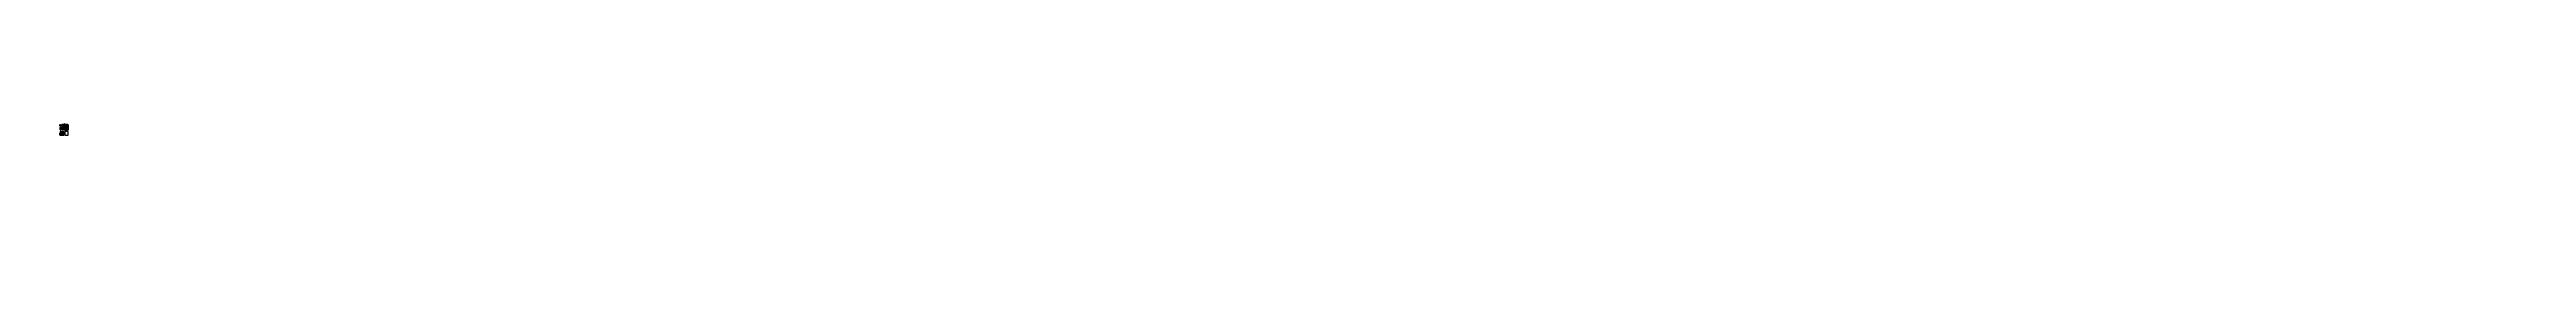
# Paper-space layout 'CR 2020-3698' of a CAD drawing. Extents: x 25 to 2184, y -51 to 14.
# The model-space entities are those that its viewports show. They can reach past a viewport. Long polylines and large blocks are cut down to what shows.
import ezdxf
from ezdxf import colors
from ezdxf.entities.mleader import LeaderData, LeaderLine
from ezdxf.math import Vec2, Vec3

# ---------------------------------------------------------------- set-up
doc = ezdxf.new("R2010")
doc.units = 21
doc.header["$MEASUREMENT"] = 0
doc.set_wipeout_variables(frame=1)
for name, pattern in [('CENTER', [2, 1.25, -0.25, 0.25, -0.25]), ('CENTERX2', [4, 2.5, -0.5, 0.5, -0.5]), ('DASHED2', [0.375, 0.25, -0.125])]:
    doc.linetypes.add(name, pattern=pattern)
for name, color, linetype in [('_V-SHT-CR', 7, 'Continuous'), ('V-ANNO', 7, 'Continuous'), ('V-NODE-MON', 7, 'Continuous')]:
    doc.layers.add(name, color=color, linetype=linetype)
for name, color, linetype, lineweight in [('V-LINE-CHHP', 252, 'CENTERX2', 18), ('V-LINE-CNTR', 30, 'CENTER', 0), ('V-LINE-RTWY', 3, 'Continuous', 0), ('V-LINE-TIE', 5, 'DASHED2', 60), ('V-NODE-TXT', 7, 'Continuous', 13), ('V-ROAD-TCC', 251, 'Continuous', 0)]:
    doc.layers.add(name, color=color, linetype=linetype, lineweight=lineweight)
doc.layers.add('V-QAQC-NOTE', color=1, linetype='Continuous', plot=False)
doc.styles.add('Arial', font='arial.ttf')
doc.styles.add('Century', font='CENTURY.TTF')
doc.styles.add('SIMPLEX', font='simplex.shx', dxfattribs={"height": 4})
doc.styles.get("Standard").update_dxf_attribs({"font": 'arial.ttf'})
doc.styles.add('Street Dim', font='arial.ttf', dxfattribs={"width": 0.9, "height": 0.1})
doc.styles.add('SWISS', font='swissko.ttf', dxfattribs={"width": 0.95, "height": 0.1})
doc.styles.add('TITLE', font='arialbd.ttf', dxfattribs={"height": 0.2})

# ---------------------------------------------------------------- blocks, each defined once
blk = doc.blocks.new('*T145')
at = {"layer": 'Defpoints', "color": 8, "linetype": 'ByBlock', "lineweight": 0, "transparency": 16777216}
for p, q in [((0, 0), (1.5, 0)), ((0, 0), (0, -2)), ((1.5, 0), (1.5, -2)), ((0, -0.9), (1.5, -0.9)), ((0, -1.5), (1.5, -1.5)), ((0, -2), (1.5, -2)), ((0.4, -0.9), (0.4, -2))]:
    blk.add_line(p, q, dxfattribs=at)
at = {"layer": 'V-ANNO', "color": 0, "transparency": 16777216, "char_height": 0.1}
for s, insert, width, attachment_point, style in [('{\\fCentury|b1|i0|c0|p18;\\L RECORD REFERENCES:}', (0, -0.4), 1.489, 4, 'TITLE'), ('R1', (0, -0.9), 0.388, 1, 'SIMPLEX'), ('R2', (0, -1.5), 0.388, 1, 'SIMPLEX'), ('TR. NO. 1756, MM 60/20-21', (0.4, -0.9), 1.101, 1, 'SIMPLEX'), ('\\A1;TR. NO. 108, MM 12-13', (0.4, -1.5), 1.101, 1, 'SIMPLEX')]:
    blk.add_mtext(s, dxfattribs=dict(at, insert=insert, width=width, attachment_point=attachment_point, style=style))
blk = doc.blocks.new('SV-MONFD-SQ')
h = blk.add_hatch(color=256)
h.dxf.hatch_style = 1
h.paths.add_polyline_path([(-0.1, 0.1), (0.1, 0.1), (0.1, -0.1), (-0.1, -0.1)])
blk.add_lwpolyline([(-0.1, 0.1), (0.1, 0.1), (0.1, -0.1), (-0.1, -0.1)], close=True)
blk.add_lwpolyline([(-0.1, 0.1), (0.1, 0.1), (0.1, -0.1), (-0.1, -0.1)], close=True)
blk = doc.blocks.new('SV-MONFD-HSQ')
h = blk.add_hatch(color=256)
h.dxf.hatch_style = 1
h.paths.add_polyline_path([(-0.1, -0.1), (0.1, 0.1), (0.1, -0.1)])
blk.add_lwpolyline([(-0.1, -0.1), (0.1, 0.1), (0.1, -0.1)], close=True)
blk.add_wipeout([(-0.1, -0.1), (-0.1, 0.1), (0.1, 0.1)])
blk.add_lwpolyline([(-0.1, 0.1), (0.1, 0.1), (0.1, -0.1), (-0.1, -0.1)], close=True)
blk = doc.blocks.new('SV-MONFD-TR2')
blk.add_wipeout([(0, 0.1), (-0.1, -0.1), (0.1, -0.1)])
blk.add_lwpolyline([(0, 0.1), (-0.1, -0.1), (0.1, -0.1)], close=True)
blk = doc.blocks.new('*T146')
at = {"layer": 'V-ANNO', "color": 0, "transparency": 16777216, "xscale": 0.8, "yscale": 0.8, "zscale": 0.8}
blk.add_blockref('SV-MONFD-SQ', (0.2, -0.5), dxfattribs=at)
at = {"layer": 'V-ANNO', "color": 0, "transparency": 16777216, "char_height": 0.1}
for s, insert, width, attachment_point, style in [('{\\fCentury|b1|i0|c0|p18;\\L MONUMENT NOTES:}', (0, -0.2), 3.474, 4, 'TITLE'), ('FD 3" I.P., CONC. PLUG, CONC. NAIL NO TAG DN. 0.9 IN DIRT, NO REF', (0.4, -0.4), 3.101, 1, 'SIMPLEX'), ('FD 3" I.P., CONC. PLUG, W/CONC. NAIL, PER R1, TAG MISSING, UP 0.8\' IN DIRT', (0.4, -1), 3.101, 1, 'SIMPLEX'), ('\\A1;SET LEAD, BRASS NAIL & 3/4 IN TAG STAMPED  "OCS TIE" FLUSH ON TOP OF CURB, UNLESS NOTED OTHERWISE', (0.4, -1.6), 3.101, 1, 'SIMPLEX')]:
    blk.add_mtext(s, dxfattribs=dict(at, insert=insert, width=width, attachment_point=attachment_point, style=style))
at = {"layer": 'V-ANNO', "color": 0, "transparency": 16777216, "xscale": 0.8, "yscale": 0.8, "zscale": 0.8}
blk.add_blockref('SV-MONFD-HSQ', (0.2, -1.1), dxfattribs=at)
blk.add_blockref('SV-MONFD-TR2', (0.2, -1.7), dxfattribs=at)
at = {"layer": 'Defpoints', "color": 8, "linetype": 'ByBlock', "lineweight": 0, "transparency": 16777216}
for p, q in [((0, 0), (3.5, 0)), ((0, 0), (0, -2.2)), ((0, -0.4), (3.5, -0.4)), ((0, -1), (3.5, -1)), ((0, -1.6), (3.5, -1.6)), ((0, -2.2), (3.5, -2.2)), ((0.4, -0.4), (0.4, -2.2)), ((3.5, 0), (3.5, -2.2))]:
    blk.add_line(p, q, dxfattribs=at)
blk = doc.blocks.new('_CrowsFoot-End')
at = {"extrusion": (0, 0, -1)}
blk.add_circle((3, 3), 0.0638, dxfattribs=at)
for centre, radius, start, end in [((8, -8), 11.5, 94.2373, 111.10725), ((8, -7), 11.1, 122.80358, 139.26835)]:
    blk.add_arc(centre, radius, start, end, dxfattribs=at)
blk = doc.blocks.new('NORTH02')
h = blk.add_hatch(color=0)
h.paths.add_polyline_path([(0, 0.4, -0.268535), (0, 0.4), (0, 0.5), (0, 0.5), (0, 0.5), (0, 0.5, 0.005458), (0, 0.5, 0.010776), (0, 0.5, 0.005027), (0, 0.5, 0.00458), (0, 0.5)])
h.paths.add_polyline_path([(0, 0.6, -0.002421), (0, 0.6, -0.005772), (0, 0.6, -0.00885), (0, 0.6, -0.00466), (0, 0.6), (0, 0.6, -0.024291), (0, 0.6, -0.044988), (0, 0.6, -0.01471), (0, 0.7), (0, 0.6)])
h.paths.add_polyline_path([(0, 0.8, 0.016586), (0, 0.8, 0.120122), (0, 0.8, 0.080483), (0, 0.7, 0.067361), (0, 0.7, 0.025306), (0, 0.7), (0, 0.7, 0.005991), (0, 0.7, 0.028199), (0, 0.7, 0.039094), (0, 0.7, 0.016831), (0, 0.6, 0.008651), (0, 0.6, 0.035635), (0, 0.6)])
h.paths.add_polyline_path([(0, 1), (0, 0.8, -0.057323), (0, 0.8, -0.075956), (0, 0.8)])
blk.add_hatch(color=0).paths.add_polyline_path([(0, 0, -0.510231), (0, 0), (0, 0.2)])
at = {"color": 0}
for p, q in [((0, 1), (0, 0.8)), ((0, 1), (0, 0.8)), ((0, 0.8), (0, 0.6)), ((0, 0.7), (0, 0.7)), ((0, 0.7), (0, 0.6)), ((0, 0.6), (0, 0.6)), ((0, 0.5), (0, 0.5)), ((0, 0.5), (0, 0.4)), ((0, 0.5), (0, 0.4)), ((0, 0.5), (0, 0.5)), ((0, 0.5), (0, 0.5)), ((0, 0.4), (0, 0.4)), ((0, 0.3), (0, 0.2)), ((0, 0.2), (0, 0)), ((0, 0.2), (0, 0)), ((0, 0), (0, 0))]:
    blk.add_line(p, q, dxfattribs=at)
for points in [[(0, 0.6, 0.004821), (0, 0.6, 0.00885), (0, 0.6, 0.005772), (0, 0.6, 0.010588), (0, 0.6, 0.071206), (-0.1, 0.6, 0.064975), (-0.1, 0.6, 0.103615), (-0.1, 0.6, 0.157116), (-0.1, 0.5, 0.084448), (-0.1, 0.5, 0.119022), (-0.1, 0.5), (-0.1, 0.5), (0, 0.5)], [(0, 0.7, 0.076919), (0, 0.7, 0.080527), (0, 0.7, 0.088695), (0, 0.7, 0.141897), (0, 0.8, 0.152973), (0, 0.8, 0.126446), (0, 0.8, 0.120122), (0, 0.8, 0.080483), (0, 0.7, 0.067361), (0, 0.7, 0.059891), (0, 0.7, 0.028199), (0, 0.7, 0.039094), (0, 0.7, 0.016831), (0, 0.6, 0.008651), (0, 0.6, 0.03625), (0, 0.6, 0.021578), (0, 0.6)], [(0, 0.7, 0.077736), (0, 0.7, 0.07962), (0, 0.7, 0.096266), (0, 0.7, 0.100752), (0, 0.7, 0.224486), (0, 0.7, 0.11255), (0, 0.8, 0.100563), (0, 0.8, 0.134878), (0, 0.8, 0.132719), (0, 0.8, 0.155229), (0, 0.8, 0.101616), (0, 0.8, 0.067278), (0, 0.7, 0.034332), (0, 0.7, 0.050354), (0, 0.7, 0.032541), (0, 0.6, 0.044988), (0, 0.6, 0.025546), (0, 0.6, 0.017117), (0, 0.6, 0.06565), (0, 0.6, 0.042468), (0, 0.6)], [(0, 0.5, 0.004821), (0, 0.5, 0.00885), (0, 0.5, 0.005772), (0, 0.5, 0.010588), (0, 0.5, 0.071206), (0, 0.5, 0.064975), (0.1, 0.6, 0.103615), (0.1, 0.6, 0.157116), (0.1, 0.6, 0.084448), (0.1, 0.6, 0.119022), (0.1, 0.6), (0, 0.6), (0, 0.6)], [(0, 0.6, 0.155222), (0, 0.6, 0.230745), (0, 0.6, 0.039788), (0, 0.6, 0.040789), (0, 0.6, 0.05365), (0, 0.6, -0.067543), (0, 0.6, -0.159888), (0, 0.6, -0.204389), (0, 0.6, -0.067398), (0, 0.6, -0.052215), (0, 0.6, -0.013577), (0, 0.6, -0.005027), (0, 0.6, -0.010776), (0, 0.6, -0.005653), (0, 0.6)], [(-0.1, 0.5, 0.155222), (0, 0.5, 0.230745), (0, 0.5, 0.039788), (0, 0.5, 0.040789), (0, 0.5, 0.05365), (0, 0.5, -0.067543), (-0.1, 0.5, -0.159888), (-0.1, 0.5, -0.204389), (0, 0.5, -0.067398), (0, 0.5, -0.052215), (0, 0.5, -0.013577), (0, 0.5, -0.005027), (0, 0.5, -0.010776), (0, 0.5, -0.005653), (0, 0.5)], [(0, 0.4, 0.076919), (0, 0.4, 0.080527), (0, 0.4, 0.088695), (0, 0.4, 0.141897), (0, 0.4, 0.152973), (0, 0.4, 0.126446), (0, 0.4, 0.120122), (0, 0.4, 0.080483), (0, 0.4, 0.067361), (0, 0.4, 0.059891), (0, 0.4, 0.028199), (0, 0.4, 0.039094), (0, 0.5, 0.016831), (0, 0.5, 0.008651), (0, 0.5, 0.03625), (0, 0.5, 0.00673), (0, 0.5)], [(0, 0.4, 0.077736), (0, 0.4, 0.07962), (0, 0.4, 0.096266), (0, 0.4, 0.100752), (0, 0.4, 0.224486), (0, 0.4, 0.11255), (0, 0.3, 0.100563), (0, 0.3, 0.134878), (0, 0.3, 0.132719), (0, 0.3, 0.155229), (0, 0.3, 0.101616), (0, 0.3, 0.067278), (0, 0.4, 0.034332), (0, 0.4, 0.050354), (0, 0.4, 0.032541), (0, 0.5, 0.044988), (0, 0.5, 0.025546), (0, 0.5, 0.003868), (0, 0.5, 0.06565)]]:
    blk.add_lwpolyline(points, format="xyb", dxfattribs=at)
for centre, radius, start, end in [((0, 0.4), 0.0464, 40.1394, 100.2647), ((0, 0), 0.0167, 0.0614, 108.1897)]:
    blk.add_arc(centre, radius, start, end, dxfattribs=at)
blk = doc.blocks.new('GF N ARROW NTS')
at = {"layer": '_V-SHT-CR', "xscale": 1.5, "yscale": 1.5, "zscale": 1.5}
blk.add_blockref('NORTH02', (0, 0.1), dxfattribs=at)
at = {"layer": '_V-SHT-CR', "insert": (0, 0.1), "char_height": 0.125, "width": 0.527, "attachment_point": 2, "line_spacing_factor": 0.8, "style": 'SIMPLEX'}
blk.add_mtext('\\A1;{\\H1.1x;\\C3;NTS}', dxfattribs=at)
blk = doc.blocks.new('LEGEND REF 2')
at = {"layer": 'V-LINE-CNTR', "color": 7, "linetype": 'CENTERX2', "ltscale": 0.1}
blk.add_lwpolyline([(-0.3, 0), (0.3, 0)], dxfattribs=at)
blk = doc.blocks.new('LEGEND REF 3')
at = {"layer": 'V-LINE-TIE', "color": 7, "linetype": 'DASHED2', "ltscale": 0.5}
blk.add_lwpolyline([(0.3, 0), (-0.3, 0)], dxfattribs=at)
blk = doc.blocks.new('*T147')
at = {"layer": 'Defpoints', "color": 8, "linetype": 'ByBlock', "lineweight": 0, "transparency": 16777216}
for p, q in [((0, 0), (3.2, 0)), ((0, 0), (0, -1)), ((3.2, 0), (3.2, -1)), ((0, -0.2), (3.2, -0.2)), ((0, -0.5), (3.2, -0.5)), ((0, -0.7), (3.2, -0.7)), ((0, -1), (3.2, -1)), ((0.7, -0.2), (0.7, -1))]:
    blk.add_line(p, q, dxfattribs=at)
at = {"layer": 'V-ANNO', "color": 0, "transparency": 16777216}
for name, p in [('LEGEND REF 2', (0.4, -0.3)), ('LEGEND REF 3', (0.4, -0.6))]:
    blk.add_blockref(name, p, dxfattribs=at)
for s, insert, char_height, width, attachment_point, style in [(' {\\LLEGEND:}', (0, -0.1), 0.1, 3.238, 4, 'Century'), ('OCS', (0.4, -0.9), 0.08, 0.709, 5, 'SIMPLEX'), ('{\\C256;REFERENCE LINE 1: APPARENT CL}', (0.7, -0.3), 0.08, 2.522, 4, 'SIMPLEX'), ('{\\C256;REFERENCE LINE 2: TIE LINES}', (0.7, -0.6), 0.08, 2.522, 4, 'SIMPLEX'), ('{\\C256;ORANGE COUNTY SURVEYOR}', (0.7, -0.9), 0.08, 2.522, 4, 'SIMPLEX')]:
    blk.add_mtext(s, dxfattribs=dict(at, insert=insert, char_height=char_height, width=width, attachment_point=attachment_point, style=style))

msp = doc.modelspace()

# ---------------------------------------------------------------- linework, layer by layer
at = {"layer": 'V-LINE-CNTR', "color": 7, "linetype": 'CENTERX2', "ltscale": 0.3, "flags": 128}
msp.add_lwpolyline([(6031776, 2261463), (6031531, 2261465)], dxfattribs=at)
at = {"layer": 'V-LINE-CNTR', "ltscale": 0.3, "flags": 128}
msp.add_lwpolyline([(6031583, 2261636, 0.027607), (6031607, 2261620, 0.0490144), (6031653, 2261600, 0.0465085), (6031699, 2261590, 0.0465085)], format="xyb", dxfattribs=at)
at = {"layer": 'V-LINE-CNTR', "ltscale": 0.5, "flags": 128}
msp.add_lwpolyline([(6031725, 2261587), (6032254, 2261539)], dxfattribs=at)
msp.add_lwpolyline([(6031725, 2261587), (6032254, 2261539)], dxfattribs=at)
at = {"layer": 'V-LINE-CNTR', "color": 7, "linetype": 'CENTERX2', "ltscale": 0.2, "flags": 128}
msp.add_lwpolyline([(6031809, 2261424, 0.3493188), (6031776, 2261463)], format="xyb", dxfattribs=at)
at = {"layer": 'V-LINE-CNTR', "ltscale": 0.3}
msp.add_arc((6031732, 2261843), 256, 236.48069, 257.11899, dxfattribs=at)
at = {"layer": 'V-LINE-RTWY', "linetype": 'Continuous'}
for p, q in [((6031598, 2261656), (6031513, 2261718)), ((6031598, 2261656), (6031513, 2261718)), ((6031594, 2261490), (6031544, 2261490)), ((6031594, 2261490), (6031544, 2261490)), ((6031545, 2261440), (6031595, 2261440)), ((6031545, 2261440), (6031595, 2261440)), ((6031593, 2261290), (6031595, 2261440)), ((6031593, 2261290), (6031595, 2261440)), ((6031595, 2261599), (6031594, 2261490)), ((6031595, 2261599), (6031594, 2261490)), ((6031644, 2261489), (6031594, 2261490)), ((6031595, 2261440), (6031644, 2261439)), ((6031595, 2261440), (6031644, 2261439)), ((6031646, 2261640), (6031625, 2261640)), ((6031644, 2261439), (6031643, 2261340)), ((6031644, 2261439), (6031643, 2261340)), ((6031644, 2261489), (6031645, 2261577)), ((6031646, 2261489), (6031644, 2261489)), ((6031779, 2261438), (6031644, 2261439)), ((6031779, 2261438), (6031644, 2261439)), ((6031646, 2261640), (6031646, 2261630)), ((6031652, 2261489), (6031648, 2261489)), ((6031654, 2261489), (6031654, 2261489)), ((6031701, 2261489), (6031656, 2261489)), ((6031704, 2261489), (6031703, 2261489)), ((6032254, 2261559), (6031704, 2261610)), ((6032254, 2261559), (6031704, 2261610)), ((6032254, 2261564), (6031705, 2261615)), ((6032254, 2261564), (6031705, 2261615)), ((6031774, 2261488), (6031708, 2261489)), ((6031715, 2261569), (6031739, 2261567)), ((6031715, 2261564), (6031738, 2261562)), ((6031742, 2261566), (6031780, 2261563)), ((6031742, 2261561), (6031780, 2261558)), ((6031778, 2261488), (6031777, 2261488)), ((6031779, 2261438), (6031778, 2261378)), ((6031779, 2261438), (6031778, 2261378)), ((6031780, 2261558), (6031779, 2261494)), ((6031780, 2261558), (6031790, 2261557)), ((6031790, 2261557), (6031789, 2261488)), ((6031790, 2261562), (6031939, 2261548)), ((6031790, 2261562), (6031939, 2261548)), ((6031790, 2261557), (6031939, 2261543)), ((6031790, 2261557), (6031939, 2261543)), ((6031839, 2261379), (6031840, 2261439)), ((6031839, 2261379), (6031840, 2261439)), ((6031839, 2261379), (6031840, 2261439)), ((6031839, 2261379), (6031840, 2261439)), ((6031840, 2261439), (6031959, 2261438)), ((6031840, 2261439), (6031959, 2261438)), ((6031840, 2261439), (6031959, 2261438)), ((6031840, 2261439), (6031959, 2261438))]:
    msp.add_line(p, q, dxfattribs=at)
at = {"layer": 'V-LINE-RTWY', "color": 3, "linetype": 'Continuous', "lineweight": 0, "extrusion": (0, 0, -1)}
for points in [[(-6031704, 2261610, 0.0662322), (-6031644, 2261626, 0.0248653), (-6031623, 2261635, 0.03437), (-6031595, 2261652, 0.03437)], [(-6031705, 2261615, 0.0662322), (-6031646, 2261630, 0.0248653), (-6031625, 2261640, 0.03437), (-6031598, 2261656)]]:
    msp.add_lwpolyline(points, format="xyb", dxfattribs=at)
at = {"layer": 'V-LINE-RTWY', "linetype": 'Continuous'}
for centre, radius, start, end in [((6031733, 2261844), 280, 234.30694, 240.63238), ((6031733, 2261844), 280, 234.30694, 240.63238), ((6031733, 2261844), 275, 234.30694, 240.63238), ((6031732, 2261843), 280, 240.63104, 251.85533), ((6031732, 2261843), 275, 240.63104, 251.85533), ((6031732, 2261843), 280, 251.85072, 260.86869), ((6031732, 2261843), 275, 251.85072, 260.86869), ((6031732, 2261843), 280, 261.87795, 264.05201), ((6031732, 2261843), 275, 261.87795, 264.05201), ((6031784, 2261452), 35.8, 91.89206, 94.07833), ((6031786, 2261453), 35.4, 84.79253, 90.87831), ((6031785, 2261434), 54.6, 53.23402, 85.72858), ((6031785, 2261434), 54.6, 5.66712, 53.26498), ((6031785, 2261434), 54.6, 5.66712, 53.26498)]:
    msp.add_arc(centre, radius, start, end, dxfattribs=at)
at = {"layer": 'V-LINE-RTWY', "linetype": 'Continuous', "extrusion": (0, 0, -1)}
for centre, start, end in [((-6031732, 2261843), 297.82414, 305.69806), ((-6031733, 2261844), 292.12251, 297.82005)]:
    msp.add_arc(centre, 230, start, end, dxfattribs=at)
at = {"layer": 'V-LINE-TIE', "color": 7, "ltscale": 0.36}
for p, q in [((6031713, 2261611), (6031648, 2261479)), ((6031713, 2261611), (6031648, 2261479)), ((6031708, 2261562), (6031648, 2261479)), ((6031708, 2261562), (6031648, 2261479)), ((6031708, 2261562), (6031701, 2261479)), ((6031708, 2261562), (6031701, 2261479)), ((6031713, 2261611), (6031708, 2261562)), ((6031785, 2261478), (6031708, 2261562)), ((6031785, 2261478), (6031708, 2261562)), ((6031713, 2261611), (6031715, 2261631)), ((6031713, 2261611), (6031715, 2261631)), ((6031785, 2261478), (6031713, 2261611)), ((6031785, 2261478), (6031713, 2261611))]:
    msp.add_line(p, q, dxfattribs=at)
at = {"layer": 'V-ROAD-TCC'}
for points in [[(6031791, 2261418, 0.4087392), (6031763, 2261447), (6031508, 2261450)], [(6031829, 2261424, 0.3130343), (6031791, 2261479, 0.3349125)]]:
    msp.add_lwpolyline(points, format="xyb", dxfattribs=at)
for points in [[(6031645, 2261481), (6031531, 2261482)], [(6031696, 2261481), (6031652, 2261481)], [(6031781, 2261480), (6031705, 2261480)]]:
    msp.add_lwpolyline(points, dxfattribs=at)

# ---------------------------------------------------------------- texts
at = {"layer": 'V-ANNO', "ltscale": 0.3, "attachment_point": 1}
for s, insert, char_height, width, rotation, style in [(' LOT 12 MM 19/43', (6031612, 2261526), 4, 29.9, 89.32228, 'SWISS'), ('{\\fCentury|b0|i0|c0|p18;\\W1;CREEK  CHANNEL}', (6031746, 2261594), 7.5, 97.33, 354.91313, 'Street Dim'), ("\\pxsm0.8;10' DRAIN ESMT. PER R1", (6031784, 2261489), 4, 81.02, 89.18639, 'SWISS')]:
    msp.add_mtext(s, dxfattribs=dict(at, insert=insert, char_height=char_height, width=width, rotation=rotation, style=style))
at = {"layer": 'V-ANNO', "ltscale": 0.3, "char_height": 4, "attachment_point": 1, "style": 'SWISS'}
for s, insert, width in [('\\pxsm0.8;POR. OF LOT 12 \\P\\ps*;MM 19/43', (6031654, 2261651), 45.25), ('\\pxsm0.8;POR. OF LOT 4 \\PBLOCK 60, RSB 17/29', (6031716, 2261514), 32.84), ('\\pxsm0.8;POR. OF LOT 20 \\PPER R1', (6031793, 2261528), 47.9), ('\\pxsm0.8;POR. OF LOT 20 \\PPER R1', (6031793, 2261528), 47.9)]:
    msp.add_mtext(s, dxfattribs=dict(at, insert=insert, width=width))
at = {"layer": 'V-LINE-CNTR', "ltscale": 0.3, "insert": (6031746, 2261594), "char_height": 7.5, "width": 97.33, "attachment_point": 1, "rotation": 354.91313, "style": 'Street Dim'}
msp.add_mtext('{\\fCentury|b0|i0|c0|p18;\\W1;CREEK  CHANNEL}', dxfattribs=at)
at = {"layer": 'V-QAQC-NOTE', "ltscale": 0.3, "insert": (6031754, 2260707), "char_height": 25, "width": 202.59, "attachment_point": 1, "style": 'Street Dim'}
msp.add_mtext('2965', dxfattribs=at)

# ---------------------------------------------------------------- leaders
at = {"layer": 'V-ANNO', "color": 0, "ltscale": 0.3}
ml = msp.add_multileader_mtext('Standard', dxfattribs=at)
ml.set_content('{\\fCentury|b0|i0|c0|p18;11 TH ST}')
ml.set_leader_properties(color=256, linetype='ByLayer', lineweight=-1)
ml.build(insert=Vec2(0, 0))
ml.multileader.update_dxf_attribs({"text_right_attachment_type": 6, "dogleg_length": 0.36, "arrow_head_size": 0.12})
ctx = ml.context
ctx.base_point, ctx.char_height, ctx.arrow_head_size, ctx.landing_gap_size, ctx.plane_origin = Vec3(6032129, 2261918), 15, 0.12, 0.09, Vec3(6032207, 2261897)
ctx.right_attachment = 6
notes = []
notes.append((ctx, [(0, (0, 0, 0), (0, 0), (1, 0), 1, [])]))
ctx.mtext.insert, ctx.mtext.width, ctx.mtext.defined_height, ctx.mtext.flow_direction = Vec3(6032129, 2261929), 153.26, 28.1, 5
ml = msp.add_multileader_mtext('Standard', dxfattribs=at)
ml.set_content('{\\fCentury|b0|i0|c0|p18;STANTON AVE}')
ml.set_leader_properties(color=256, linetype='ByLayer', lineweight=-1)
ml.build(insert=Vec2(0, 0))
ml.multileader.update_dxf_attribs({"text_right_attachment_type": 6, "dogleg_length": 0.36, "arrow_head_size": 0.12})
ctx = ml.context
ctx.base_point, ctx.char_height, ctx.arrow_head_size, ctx.landing_gap_size, ctx.plane_origin, ctx.plane_x_axis, ctx.plane_y_axis = Vec3(6032323, 2261587), 15, 0.12, 0.09, Vec3(6032276, 2261763), Vec3(0, 1), Vec3(-1, 0)
ctx.right_attachment = 6
notes.append((ctx, [(0, (0, 0, 0), (0, 0), (1, 0), 1, [])]))
ctx.mtext.insert, ctx.mtext.text_direction, ctx.mtext.rotation, ctx.mtext.width, ctx.mtext.defined_height, ctx.mtext.flow_direction = Vec3(6032312, 2261587), Vec3(0, 1), 1.5707963, 261.49, 30.8, 5
ml = msp.add_multileader_mtext('Standard', dxfattribs=at)
ml.set_content('{\\fCentury|b0|i0|c0|p18;STANTON AVE}')
ml.set_leader_properties(color=256, linetype='ByLayer', lineweight=-1)
ml.build(insert=Vec2(0, 0))
ml.multileader.update_dxf_attribs({"text_right_attachment_type": 6, "dogleg_length": 0.36, "arrow_head_size": 0.12})
ctx = ml.context
ctx.base_point, ctx.char_height, ctx.arrow_head_size, ctx.landing_gap_size, ctx.plane_origin, ctx.plane_x_axis, ctx.plane_y_axis = Vec3(6032323, 2261587), 15, 0.12, 0.09, Vec3(6032276, 2261763), Vec3(0, 1), Vec3(-1, 0)
ctx.right_attachment = 6
notes.append((ctx, [(0, (0, 0, 0), (0, 0), (1, 0), 1, [])]))
ctx.mtext.insert, ctx.mtext.text_direction, ctx.mtext.rotation, ctx.mtext.width, ctx.mtext.defined_height, ctx.mtext.flow_direction = Vec3(6032312, 2261587), Vec3(0, 1), 1.5707963, 261.49, 30.8, 5
at = {"layer": 'V-NODE-MON', "ltscale": 0.3}
ml = msp.add_multileader_mtext('Standard', dxfattribs=at)
ml.set_content('', color=256)
ml.set_leader_properties(color=256, linetype='ByLayer', lineweight=-1)
ml.build(insert=Vec2(0, 0))
ml.multileader.update_dxf_attribs({"text_right_attachment_type": 6, "dogleg_length": 0.36, "arrow_head_size": 7.5})
ctx = ml.context
ctx.base_point, ctx.char_height, ctx.arrow_head_size, ctx.landing_gap_size, ctx.plane_origin = Vec3(6031654, 2261646), 0.18, 7.5, 0.09, Vec3(6031639, 2261656)
ctx.right_attachment = 6
notes.append((ctx, [(0, (1, 1, 0), (6031652, 2261646), (1, 0), 2.04, [(0, [(6031636, 2261640)], 0, [])])]))
ctx.mtext.insert, ctx.mtext.flow_direction = Vec3(6031654, 2261646), 5
for ctx, leaders in notes:
    for number, flags, end, landing, length, lines in leaders:
        leader = LeaderData()
        leader.index, (leader.has_last_leader_line, leader.has_dogleg_vector, leader.attachment_direction) = number, flags
        leader.last_leader_point, leader.dogleg_vector, leader.dogleg_length = Vec3(end), Vec3(landing), length
        for number, points, colour, breaks in lines:
            line = LeaderLine()
            line.index, line.vertices, line.color, line.breaks = number, Vec3.list(points), colors.encode_raw_color(colour), breaks
            leader.lines.append(line)
        ctx.leaders.append(leader)

psp = doc.layouts.new('CR 2020-3698')

# ---------------------------------------------------------------- block references
psp.add_blockref('*T145', (34.3, 10.5))

# ---------------------------------------------------------------- viewports
at = {"layer": 'Defpoints', "view_target_point": (6031719.9, 2261543.9)}
psp.add_viewport(center=(38.5, 10.7), size=(5.27, 4.764), view_center_point=(-0.8, -1), view_height=238.213, dxfattribs=at)
at = {"layer": 'Defpoints', "view_target_point": (3.9, 1.7)}
psp.add_viewport(center=(40.1, 5.3), size=(2.8, 3.12), view_center_point=(6031771, 2260699.7), view_height=155.93, status=3, dxfattribs=at)

# ---------------------------------------------------------------- next in the draw order: block references
psp.add_blockref('*T146', (34.3, 5.8))

# ---------------------------------------------------------------- next in the draw order: block references
at = {"layer": 'V-NODE-MON', "xscale": 0.8, "yscale": 0.8, "zscale": 0.8}
psp.add_blockref('SV-MONFD-SQ', (38.4, 12.1), dxfattribs=at)

# ---------------------------------------------------------------- next in the draw order: block references
at = {"layer": 'V-NODE-MON', "ltscale": 0.3, "xscale": 0.8, "yscale": 0.8, "zscale": 0.8}
psp.add_blockref('SV-MONFD-TR2', (37.1, 9.5), dxfattribs=at)

# ---------------------------------------------------------------- next in the draw order: block references
psp.add_blockref('SV-MONFD-TR2', (39.8, 9.5), dxfattribs=at)

# ---------------------------------------------------------------- next in the draw order: block references
psp.add_blockref('SV-MONFD-TR2', (38.2, 9.5), dxfattribs=at)

# ---------------------------------------------------------------- next in the draw order: block references
psp.add_blockref('SV-MONFD-TR2', (38.4, 12.5), dxfattribs=at)

# ---------------------------------------------------------------- next in the draw order: linework, layer by layer
at = {"layer": 'V-LINE-CNTR'}
psp.add_line((41.4, 13), (41.4, 8.1), dxfattribs=at)

# ---------------------------------------------------------------- next in the draw order: block references
at = {"layer": 'V-LINE-TIE'}
for p, xscale, yscale, zscale, rotation in [((37.1, 9.6), -0.03000000000000001, 0.03000000000000001, 0.03000000000000002, 51.51870909982743), ((37.1, 9.5), 0.03000000000000001, 0.03000000000000001, 0.03000000000000001, 237.3319963723284), ((38.3, 11.1), -0.03000000000000001, 0.03000000000000001, 0.03000000000000002, 225.1958948799003), ((38.4, 12.5), 0.03, 0.03, 0.03, 44.02284228257464), ((38.4, 12.1), -0.03000000000000001, 0.03, 0.03000000000000002, 120.0250631477919), ((38.4, 12.1), 0.03000000000000002, 0.03000000000000002, 0.03000000000000002, 67.270368025826), ((38.3, 11.1), -0.03, 0.03000000000000001, 0.03000000000000002, 254.2918109261664), ((38.2, 9.6), 0.03, 0.03, 0.03, 275.5982692208873), ((38.4, 11.1), 0.03, 0.03, 0.03, 143.132501455786), ((38.4, 12.1), -0.03000000000000001, 0.03000000000000001, 0.03000000000000002, 295.1276840498815), ((39.8, 9.5), -0.03, 0.03000000000000001, 0.03000000000000002, 121.826043161065), ((39.8, 9.5), 0.03000000000000001, 0.03000000000000001, 0.03000000000000001, 301.8081203880964)]:
    psp.add_blockref('_CrowsFoot-End', p, dxfattribs=dict(at, xscale=xscale, yscale=yscale, zscale=zscale, rotation=rotation))

# ---------------------------------------------------------------- next in the draw order: leaders
at = {"layer": 'V-NODE-TXT'}
ml = psp.add_multileader_mtext('Standard', dxfattribs=at)
ml.set_content("593' +/- TO STANTON AVE.  ", color=256, style='SIMPLEX')
ml.set_leader_properties(color=256, linetype='Continuous', lineweight=-1)
ml.build(insert=Vec2(0, 0))
ml.multileader.update_dxf_attribs({"leader_type": 2, "text_right_attachment_type": 2, "dogleg_length": 0.5, "arrow_head_size": 0.15})
ctx = ml.context
ctx.base_point, ctx.char_height, ctx.arrow_head_size, ctx.landing_gap_size, ctx.plane_origin, ctx.plane_x_axis, ctx.plane_y_axis = Vec3(40, 11.4), 0.08, 0.15, 0.025, Vec3(38.6, 11), Vec3(0.995954, -0.089867), Vec3(0.089867, 0.995954)
ctx.right_attachment, ctx.text_align_type = 2, 2
notes = []
notes.append((ctx, [(0, (1, 1, 0), (41.4, 11.2), (-0.995954, 0.089867), 0.5, [(0, [(41.2, 11.2)], 0, [])])]))
ctx.mtext.insert, ctx.mtext.text_direction, ctx.mtext.rotation, ctx.mtext.width, ctx.mtext.defined_height, ctx.mtext.alignment, ctx.mtext.flow_direction = Vec3(40.9, 11.3), Vec3(0.995954, -0.089867), 6.193197, 0.833, 0.291, 3, 5
for ctx, leaders in notes:
    for number, flags, end, landing, length, lines in leaders:
        leader = LeaderData()
        leader.index, (leader.has_last_leader_line, leader.has_dogleg_vector, leader.attachment_direction) = number, flags
        leader.last_leader_point, leader.dogleg_vector, leader.dogleg_length = Vec3(end), Vec3(landing), length
        for number, points, colour, breaks in lines:
            line = LeaderLine()
            line.index, line.vertices, line.color, line.breaks = number, Vec3.list(points), colors.encode_raw_color(colour), breaks
            leader.lines.append(line)
        ctx.leaders.append(leader)

# ---------------------------------------------------------------- next in the draw order: block references
at = {"layer": 'V-NODE-MON', "ltscale": 0.3, "xscale": 0.8, "yscale": 0.8, "zscale": 0.8}
psp.add_blockref('SV-MONFD-HSQ', (38.3, 11.1), dxfattribs=at)

# ---------------------------------------------------------------- next in the draw order: linework, layer by layer
at = {"layer": 'V-LINE-CHHP', "linetype": 'Continuous', "lineweight": 0, "ltscale": 0.3}
psp.add_lwpolyline([(41.2, 11.4), (41.2, 11.4), (41.2, 11.3), (41.3, 11.5), (41.4, 11.4), (41.4, 11.4), (41.4, 11.3)], dxfattribs=at)
at = {"layer": 'V-LINE-CNTR'}
psp.add_line((40.3, 8.4), (40.3, 7.3), dxfattribs=at)

# ---------------------------------------------------------------- next in the draw order: block references
psp.add_blockref('*T147', (34.4, 7))
at = {"layer": 'V-NODE-MON', "linetype": 'ByBlock', "ltscale": 1.2, "xscale": 1.000002000004102, "yscale": 1.000002000004102, "zscale": 1.000002000004102}
psp.add_blockref('GF N ARROW NTS', (34.6, 11.4), dxfattribs=at)

# ---------------------------------------------------------------- next in the draw order: texts
at = {"layer": 'V-ANNO', "insert": (37.4, 9.1), "char_height": 0.15, "attachment_point": 1, "rotation": 360, "style": 'Arial'}
psp.add_mtext_dynamic_manual_height_columns('{\\fCentury|b0|i0|c0|p18;MELROSE ST.}', width=1.744, gutter_width=0.5, heights=[0], dxfattribs=at)

# ---------------------------------------------------------------- next in the draw order: leaders
at = {"layer": 'V-NODE-TXT'}
ml = psp.add_multileader_mtext('Standard', dxfattribs=at)
ml.set_content("{\\Fsimplex|c0;BEACH BLVD\\P790' +/- }", color=256, style='SIMPLEX')
ml.set_leader_properties(color=256, linetype='Continuous', lineweight=-1)
ml.build(insert=Vec2(0, 0))
ml.multileader.update_dxf_attribs({"leader_type": 2, "text_right_attachment_type": 2, "dogleg_length": 0.5, "arrow_head_size": 0.15})
ctx = ml.context
ctx.base_point, ctx.char_height, ctx.arrow_head_size, ctx.landing_gap_size, ctx.plane_origin, ctx.plane_x_axis, ctx.plane_y_axis = Vec3(35.6, 12.4), 0.08, 0.15, 0.025, Vec3(34.7, 12.4), Vec3(0.888825, -0.458246), Vec3(0.458246, 0.888825)
ctx.right_attachment = 2
notes = []
notes.append((ctx, [(0, (1, 1, 0), (35.2, 12.7), (0.888825, -0.458246), 0.5, [(0, [(35.3, 12.6)], 0, [])])]))
ctx.mtext.insert, ctx.mtext.text_direction, ctx.mtext.rotation, ctx.mtext.width, ctx.mtext.defined_height, ctx.mtext.flow_direction = Vec3(35.7, 12.5), Vec3(0.888825, -0.458246), 5.807164, 0.799, 0.291, 5
ml = psp.add_multileader_mtext('Standard', dxfattribs=at)
ml.set_content('{\\W1;S\'LY "TRAPEZOIDAL CHANNEL" HINGE PT}', color=256, style='SIMPLEX')
ml.set_leader_properties(color=256, linetype='Continuous', lineweight=-1)
ml.build(insert=Vec2(0, 0))
ml.multileader.update_dxf_attribs({"leader_type": 2, "dogleg_length": 0.5, "arrow_head_size": 0.15})
ctx = ml.context
ctx.base_point, ctx.char_height, ctx.arrow_head_size, ctx.landing_gap_size, ctx.plane_origin, ctx.plane_x_axis, ctx.plane_y_axis = Vec3(36.5, 12), 0.08, 0.15, 0.025, Vec3(38.2, 13.7), Vec3(0.946956, -0.321364), Vec3(0.321364, 0.946956)
notes.append((ctx, [(0, (1, 1, 0), (36.1, 12.2), (0.946956, -0.321364), 0.5, [(0, [(37.9, 11.3)], 0, []), (1, [(36.2, 11.9)], 0, [])])]))
ctx.mtext.insert, ctx.mtext.text_direction, ctx.mtext.rotation, ctx.mtext.width, ctx.mtext.defined_height, ctx.mtext.flow_direction = Vec3(36.6, 12.1), Vec3(0.946956, -0.321364), 5.956016, 1.286, 0.291, 5
ml = psp.add_multileader_mtext('Standard', dxfattribs=at)
ml.set_content('{\\Fsimplex|c0;ON CARPORT CONC. }', color=256, style='Arial')
ml.set_leader_properties(color=256, linetype='Continuous', lineweight=-1)
ml.build(insert=Vec2(0, 0))
ml.multileader.update_dxf_attribs({"leader_type": 2, "text_right_attachment_type": 2, "dogleg_length": 0.5, "arrow_head_size": 0.15})
ctx = ml.context
ctx.base_point, ctx.char_height, ctx.arrow_head_size, ctx.landing_gap_size, ctx.plane_origin, ctx.plane_x_axis, ctx.plane_y_axis = Vec3(38.9, 12.5), 0.08, 0.15, 0.025, Vec3(40, 14.5), Vec3(0.996485, -0.083777), Vec3(0.083777, 0.996485)
ctx.right_attachment, ctx.text_align_type = 2, 1
notes.append((ctx, [(0, (1, 1, 0), (38.4, 12.5), (0.996485, -0.083777), 0.5, [(0, [(38.5, 12.5)], 0, [])])]))
ctx.mtext.insert, ctx.mtext.text_direction, ctx.mtext.rotation, ctx.mtext.width, ctx.mtext.defined_height, ctx.mtext.alignment, ctx.mtext.flow_direction = Vec3(39.3, 12.5), Vec3(0.996485, -0.083777), 6.19931, 0.926, 0.291, 2, 5
ml = psp.add_multileader_mtext('Standard', dxfattribs=at)
ml.set_content('N\'LY "TRAPEZOIDAL CHANNEL" HINGE PT', color=256, style='SIMPLEX')
ml.set_leader_properties(color=256, linetype='Continuous', lineweight=-1)
ml.build(insert=Vec2(0, 0))
ml.multileader.update_dxf_attribs({"leader_type": 2, "dogleg_length": 0.5, "arrow_head_size": 0.15})
ctx = ml.context
ctx.base_point, ctx.char_height, ctx.arrow_head_size, ctx.landing_gap_size, ctx.plane_origin, ctx.plane_x_axis, ctx.plane_y_axis = Vec3(39.4, 11.9), 0.08, 0.15, 0.025, Vec3(40.6, 13.9), Vec3(0.995878, -0.090708), Vec3(0.090708, 0.995878)
notes.append((ctx, [(1, (1, 1, 0), (41.1, 11.8), (-0.995878, 0.090708), 0.5, [(0, [(39, 12)], 0, []), (1, [(41, 11.8)], 0, [])])]))
ctx.mtext.insert, ctx.mtext.text_direction, ctx.mtext.rotation, ctx.mtext.width, ctx.mtext.defined_height, ctx.mtext.line_spacing_factor, ctx.mtext.flow_direction = Vec3(39.4, 12), Vec3(0.995878, -0.090708), 6.192353, 1.256, 0.291, 0.825, 5
for ctx, leaders in notes:
    for number, flags, end, landing, length, lines in leaders:
        leader = LeaderData()
        leader.index, (leader.has_last_leader_line, leader.has_dogleg_vector, leader.attachment_direction) = number, flags
        leader.last_leader_point, leader.dogleg_vector, leader.dogleg_length = Vec3(end), Vec3(landing), length
        for number, points, colour, breaks in lines:
            line = LeaderLine()
            line.index, line.vertices, line.color, line.breaks = number, Vec3.list(points), colors.encode_raw_color(colour), breaks
            leader.lines.append(line)
        ctx.leaders.append(leader)

doc.saveas('drawing.dxf')
